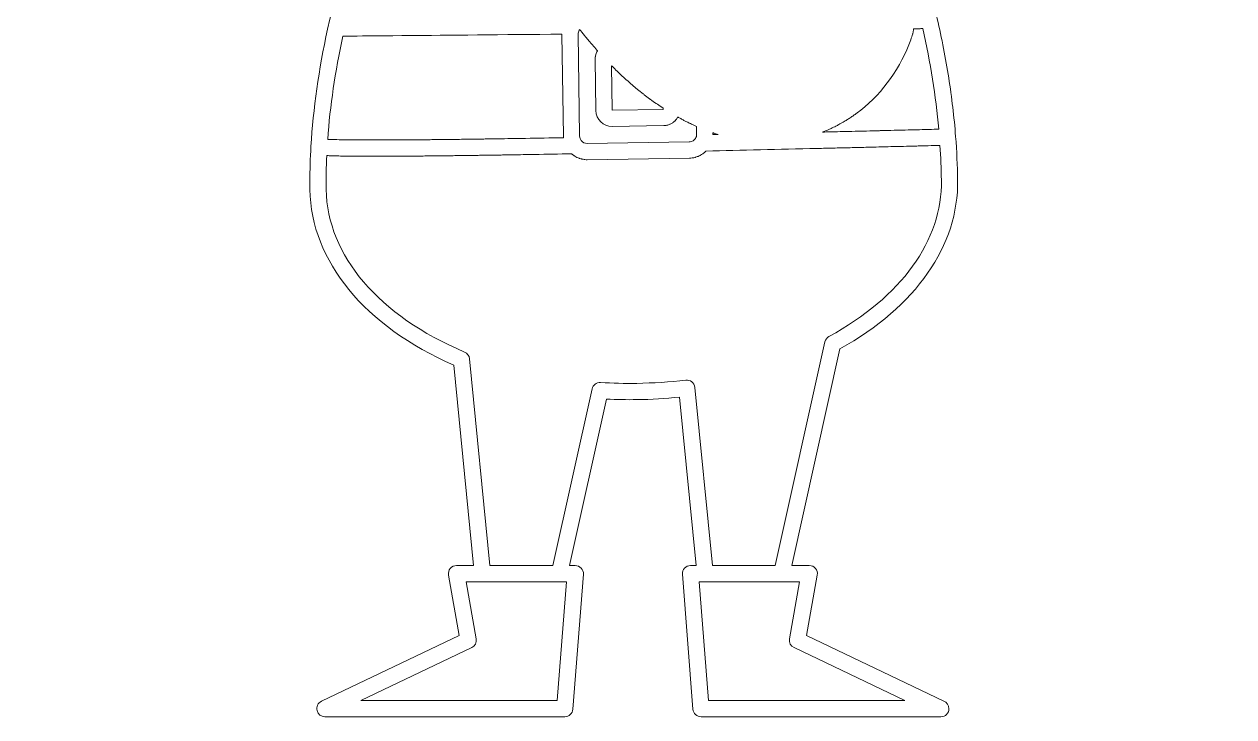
# Model space of a CAD drawing. Header units: inches. Extents: x 228 to 5960, y -2302 to -118.
# Drawn here: x 1448 to 2192, y -1082 to -657 of the extents above; entities that cross this region are included whole.
import ezdxf

# ---------------------------------------------------------------- set-up
doc = ezdxf.new("R2010")
doc.units = ezdxf.units.IN
doc.header["$MEASUREMENT"] = 0
doc.layers.add('Layer 1', color=7, linetype='Continuous')

# ---------------------------------------------------------------- blocks, each defined once
blk = doc.blocks.new('block 58')
at = {"layer": 'Layer 1', "lineweight": 0}
for points, knots in [([(2183.95, -411.9), (2178.61, -398.72), (2162.55, -398.03), (2149.06, -397.86), (2152.95, -392.4), (2155.85, -384.36), (2149.19, -375.03), (2147.32, -372.42), (2144.25, -370.98), (2140.54, -370.98), (2131.45, -370.98), (2119.15, -379.21), (2110.99, -387.36), (2101.7, -396.66), (2094.72, -407.44), (2091, -418.14), (2087.46, -418.08), (2083.84, -418.98), (2080.69, -420.8), (2076.14, -423.41), (2072.78, -427.68), (2071.48, -432.51), (2070.59, -435.78), (2070.69, -439.11), (2071.71, -442.16), (2050.75, -453.1), (2006.1, -473.42), (1963.89, -473.42), (1963.5, -473.42), (1963.12, -473.41), (1962.73, -473.41), (1974.76, -437.37), (1979.96, -399.4), (1978.63, -357.7), (1988.41, -353.34), (1994.96, -342.81), (1994.96, -330.71), (1994.96, -318.53), (1988.19, -307.99), (1978.54, -303.68), (1979.95, -299.9), (1979.96, -296.02), (1979.96, -294.23), (1979.96, -289.33), (1981.72, -284.87), (1983.42, -280.56), (1986.11, -273.73), (1989.16, -266), (1982.98, -258.57), (1982.04, -257.46), (1981.03, -256.36), (1979.95, -255.27), (1979.68, -202.25), (1966.11, -165.73), (1938.49, -143.67), (1916.18, -125.84), (1884.82, -117.54), (1839.79, -117.54), (1816.02, -117.54), (1738.6, -129.23), (1699.4, -166.88), (1667.97, -197.09), (1657.41, -233.32), (1649.71, -259.77), (1647.22, -268.33), (1645.03, -275.79), (1642.53, -281.96), (1627.86, -286.34), (1617.48, -300.06), (1617.48, -315.59), (1617.48, -334.92), (1633.22, -350.65), (1652.56, -350.65), (1663.71, -350.65), (1673.66, -345.41), (1680.09, -337.28), (1682.42, -348.49), (1690.58, -357.24), (1700.81, -359.33), (1701.98, -398.39), (1705.77, -435.72), (1712.08, -470.44), (1701.37, -474.36), (1689.29, -476.35), (1676.1, -476.35), (1633.88, -476.35), (1589.22, -456.02), (1568.27, -445.09), (1570.84, -437.36), (1567.25, -428.29), (1559.31, -423.72), (1556.26, -421.96), (1552.82, -421.03), (1549.38, -421.03), (1549.24, -421.03), (1549.11, -421.04), (1548.98, -421.04), (1545.25, -410.35), (1538.28, -399.58), (1529.01, -390.32), (1520.86, -382.15), (1508.55, -373.91), (1499.45, -373.91), (1495.75, -373.91), (1492.68, -375.34), (1490.81, -377.95), (1484.15, -387.29), (1487.05, -395.33), (1490.94, -400.78), (1477.43, -400.94), (1461.39, -401.66), (1456.05, -414.83), (1448.09, -434.43), (1461.54, -453.53), (1492.02, -465.92), (1499.89, -469.12), (1507.72, -470.74), (1515.29, -470.74), (1516.84, -470.74), (1518.37, -470.67), (1519.88, -470.53), (1521.58, -473.87), (1524.27, -476.73), (1527.69, -478.7), (1530.76, -480.46), (1534.2, -481.39), (1537.63, -481.39), (1539.18, -481.39), (1540.71, -481.2), (1542.17, -480.83), (1558.19, -504.57), (1598.09, -552.09), (1666.08, -562.59), (1652.8, -593.01), (1641.98, -626.46), (1634.67, -659.8), (1634.67, -659.8), (1634.67, -659.8), (1634.66, -659.8), (1629.23, -684.51), (1625.79, -708.72), (1624.43, -731.76), (1623.99, -739.13), (1623.77, -746.39), (1623.77, -753.4), (1623.77, -755.07), (1623.79, -756.72), (1623.81, -758.35), (1624.47, -802.28), (1657.48, -842.44), (1712.29, -866.24), (1712.29, -866.24), (1724.46, -989.46), (1724.46, -989.46), (1724.46, -989.46), (1713.95, -989.46), (1713.95, -989.46), (1712.47, -989.46), (1711.07, -990.11), (1710.12, -991.24), (1709.17, -992.38), (1708.77, -993.87), (1709.02, -995.32), (1709.02, -995.32), (1715.56, -1032.54), (1715.56, -1032.54), (1715.56, -1032.54), (1630.88, -1072.95), (1630.88, -1072.95), (1628.77, -1073.95), (1627.64, -1076.29), (1628.15, -1078.56), (1628.67, -1080.84), (1630.69, -1082.46), (1633.03, -1082.46), (1633.03, -1082.46), (1780.49, -1082.46), (1780.49, -1082.46), (1783.1, -1082.46), (1785.27, -1080.45), (1785.47, -1077.85), (1785.47, -1077.85), (1791.95, -994.85), (1791.95, -994.85), (1792.06, -993.46), (1791.59, -992.09), (1790.64, -991.06), (1789.69, -990.04), (1788.36, -989.46), (1786.97, -989.46), (1786.97, -989.46), (1783.39, -989.46), (1783.39, -989.46), (1783.39, -989.46), (1806.12, -887.16), (1806.12, -887.16), (1812.38, -887.46), (1818.66, -887.56), (1824.95, -887.46), (1833.69, -887.33), (1842.43, -886.82), (1851, -885.95), (1851, -885.95), (1861.22, -989.46), (1861.22, -989.46), (1861.22, -989.46), (1857.81, -989.46), (1857.81, -989.46), (1856.42, -989.46), (1855.08, -990.04), (1854.14, -991.06), (1853.19, -992.09), (1852.72, -993.46), (1852.82, -994.85), (1852.82, -994.85), (1859.3, -1077.85), (1859.3, -1077.85), (1859.51, -1080.45), (1861.68, -1082.46), (1864.29, -1082.46), (1864.29, -1082.46), (2011.74, -1082.46), (2011.74, -1082.46), (2011.75, -1082.46), (2011.75, -1082.46), (2011.76, -1082.46), (2014.52, -1082.46), (2016.76, -1080.22), (2016.76, -1077.46), (2016.76, -1075.36), (2015.46, -1073.56), (2013.62, -1072.82), (2013.62, -1072.82), (1929.21, -1032.54), (1929.21, -1032.54), (1929.21, -1032.54), (1935.75, -995.33), (1935.75, -995.33), (1936.01, -993.87), (1935.61, -992.38), (1934.66, -991.25), (1933.71, -990.11), (1932.31, -989.46), (1930.83, -989.46), (1930.83, -989.46), (1920.15, -989.46), (1920.15, -989.46), (1920.15, -989.46), (1949.74, -856.31), (1949.74, -856.31), (1996.37, -830.43), (2022.71, -792.65), (2022.1, -752.39), (2021.97, -743.68), (2021.55, -734.69), (2020.84, -725.67), (2019.92, -713.8), (2018.51, -701.79), (2016.62, -689.7), (2014.73, -677.62), (2012.36, -665.46), (2009.53, -653.32), (2009.49, -653.02), (2009.43, -652.73), (2009.33, -652.46), (2001.64, -619.67), (1990.94, -588.29), (1977.51, -559.06), (2043.38, -547.46), (2082.17, -501.11), (2097.83, -477.89), (2099.29, -478.26), (2100.82, -478.46), (2102.37, -478.46), (2105.81, -478.46), (2109.25, -477.52), (2112.3, -475.76), (2115.73, -473.8), (2118.43, -470.93), (2120.13, -467.58), (2121.64, -467.72), (2123.17, -467.79), (2124.72, -467.79), (2132.28, -467.79), (2140.11, -466.17), (2147.98, -462.98), (2178.47, -450.6), (2191.91, -431.51), (2183.95, -411.9)], [0, 0, 0, 0, 1, 1, 1, 2, 2, 2, 3, 3, 3, 4, 4, 4, 5, 5, 5, 6, 6, 6, 7, 7, 7, 8, 8, 8, 9, 9, 9, 10, 10, 10, 11, 11, 11, 12, 12, 12, 13, 13, 13, 14, 14, 14, 15, 15, 15, 16, 16, 16, 17, 17, 17, 18, 18, 18, 19, 19, 19, 20, 20, 20, 21, 21, 21, 22, 22, 22, 23, 23, 23, 24, 24, 24, 25, 25, 25, 26, 26, 26, 27, 27, 27, 28, 28, 28, 29, 29, 29, 30, 30, 30, 31, 31, 31, 32, 32, 32, 33, 33, 33, 34, 34, 34, 35, 35, 35, 36, 36, 36, 37, 37, 37, 38, 38, 38, 39, 39, 39, 40, 40, 40, 41, 41, 41, 42, 42, 42, 43, 43, 43, 44, 44, 44, 45, 45, 45, 46, 46, 46, 47, 47, 47, 48, 48, 48, 49, 49, 49, 50, 50, 50, 51, 51, 51, 52, 52, 52, 53, 53, 53, 54, 54, 54, 55, 55, 55, 56, 56, 56, 57, 57, 57, 58, 58, 58, 59, 59, 59, 60, 60, 60, 61, 61, 61, 62, 62, 62, 63, 63, 63, 64, 64, 64, 65, 65, 65, 66, 66, 66, 67, 67, 67, 68, 68, 68, 69, 69, 69, 70, 70, 70, 71, 71, 71, 72, 72, 72, 73, 73, 73, 74, 74, 74, 75, 75, 75, 76, 76, 76, 77, 77, 77, 78, 78, 78, 79, 79, 79, 80, 80, 80, 81, 81, 81, 82, 82, 82, 83, 83, 83, 84, 84, 84, 85, 85, 85, 86, 86, 86, 87, 87, 87, 88, 88, 88, 89, 89, 89, 90, 90, 90, 91, 91, 91, 92, 92, 92, 93, 93, 93, 94, 94, 94, 95, 95, 95, 96, 96, 96, 96]), ([(1799.68, -709.72), (1799.76, -715.11), (1804.2, -719.49), (1809.58, -719.49), (1809.58, -719.49), (1809.73, -719.49), (1809.73, -719.49), (1809.73, -719.49), (1841.35, -719.02), (1841.35, -719.02), (1841.69, -719.01), (1842.02, -718.99), (1842.35, -718.95), (1842.43, -718.94), (1842.5, -718.92), (1842.58, -718.91), (1842.83, -718.88), (1843.08, -718.84), (1843.33, -718.78), (1843.39, -718.77), (1843.45, -718.75), (1843.51, -718.73), (1843.77, -718.67), (1844.03, -718.6), (1844.28, -718.52), (1844.32, -718.51), (1844.35, -718.49), (1844.38, -718.48), (1844.66, -718.39), (1844.93, -718.29), (1845.19, -718.17), (1845.21, -718.16), (1845.22, -718.16), (1845.24, -718.15), (1845.51, -718.02), (1845.79, -717.89), (1846.05, -717.74), (1846.07, -717.73), (1846.08, -717.72), (1846.1, -717.71), (1846.36, -717.56), (1846.61, -717.4), (1846.86, -717.23), (1846.9, -717.2), (1846.94, -717.17), (1846.97, -717.14), (1847.19, -716.99), (1847.41, -716.82), (1847.61, -716.65), (1847.72, -716.56), (1847.82, -716.46), (1847.92, -716.36), (1848.05, -716.24), (1848.18, -716.13), (1848.3, -716.01), (1848.3, -716), (1848.3, -716), (1848.31, -716), (1848.6, -715.7), (1848.86, -715.38), (1849.11, -715.05), (1849.18, -714.95), (1849.25, -714.86), (1849.32, -714.76), (1849.52, -714.48), (1849.7, -714.18), (1849.87, -713.88), (1849.9, -713.83), (1849.93, -713.78), (1849.96, -713.73), (1850.15, -713.84), (1850.34, -713.94), (1850.53, -714.04), (1851.09, -714.35), (1851.65, -714.66), (1852.21, -714.96), (1852.58, -715.16), (1852.96, -715.36), (1853.33, -715.55), (1853.89, -715.85), (1854.45, -716.14), (1855.01, -716.42), (1855.38, -716.61), (1855.76, -716.8), (1856.14, -716.99), (1856.69, -717.27), (1857.25, -717.54), (1857.81, -717.8), (1858.18, -717.98), (1858.56, -718.17), (1858.94, -718.34), (1859.5, -718.61), (1860.06, -718.86), (1860.63, -719.11), (1860.93, -719.25), (1861.23, -719.39), (1861.53, -719.53), (1861.53, -719.53), (1861.6, -724.24), (1861.6, -724.24), (1861.61, -725.2), (1861.34, -726.13), (1860.81, -726.93), (1860.06, -728.06), (1858.85, -728.81), (1857.52, -729), (1857.33, -729.02), (1857.14, -729.04), (1856.94, -729.04), (1856.94, -729.04), (1794.36, -729.97), (1794.36, -729.97), (1792.92, -729.97), (1791.57, -729.32), (1790.67, -728.19), (1790.21, -727.61), (1789.67, -726.64), (1789.65, -725.32), (1789.65, -725.32), (1788.71, -662.86), (1788.71, -662.86), (1788.7, -661.95), (1788.94, -661.07), (1789.39, -660.32), (1789.48, -660.17), (1789.6, -660.05), (1789.7, -659.91), (1789.91, -660.18), (1790.12, -660.45), (1790.33, -660.72), (1791.33, -661.97), (1792.33, -663.22), (1793.34, -664.45), (1793.66, -664.84), (1793.97, -665.22), (1794.29, -665.6), (1795.02, -666.48), (1795.76, -667.36), (1796.49, -668.22), (1796.82, -668.61), (1797.15, -668.99), (1797.47, -669.37), (1798.42, -670.47), (1799.36, -671.55), (1800.31, -672.62), (1800.4, -672.72), (1800.49, -672.83), (1800.58, -672.93), (1800.58, -672.93), (1800.59, -672.94), (1800.59, -672.94), (1800.57, -672.98), (1800.56, -673.02), (1800.54, -673.05), (1800.35, -673.38), (1800.17, -673.73), (1800.02, -674.08), (1800.01, -674.11), (1800, -674.13), (1799.98, -674.15), (1799.83, -674.52), (1799.7, -674.9), (1799.59, -675.28), (1799.57, -675.36), (1799.55, -675.43), (1799.53, -675.5), (1799.43, -675.88), (1799.36, -676.27), (1799.3, -676.66), (1799.29, -676.73), (1799.29, -676.8), (1799.28, -676.87), (1799.23, -677.29), (1799.2, -677.7), (1799.21, -678.12), (1799.21, -678.12), (1799.68, -709.72), (1799.68, -709.72)], [0, 0, 0, 0, 1, 1, 1, 2, 2, 2, 3, 3, 3, 4, 4, 4, 5, 5, 5, 6, 6, 6, 7, 7, 7, 8, 8, 8, 9, 9, 9, 10, 10, 10, 11, 11, 11, 12, 12, 12, 13, 13, 13, 14, 14, 14, 15, 15, 15, 16, 16, 16, 17, 17, 17, 18, 18, 18, 19, 19, 19, 20, 20, 20, 21, 21, 21, 22, 22, 22, 23, 23, 23, 24, 24, 24, 25, 25, 25, 26, 26, 26, 27, 27, 27, 28, 28, 28, 29, 29, 29, 30, 30, 30, 31, 31, 31, 32, 32, 32, 33, 33, 33, 34, 34, 34, 35, 35, 35, 36, 36, 36, 37, 37, 37, 38, 38, 38, 39, 39, 39, 40, 40, 40, 41, 41, 41, 42, 42, 42, 43, 43, 43, 44, 44, 44, 45, 45, 45, 46, 46, 46, 47, 47, 47, 48, 48, 48, 49, 49, 49, 50, 50, 50, 51, 51, 51, 52, 52, 52, 53, 53, 53, 54, 54, 54, 55, 55, 55, 56, 56, 56, 57, 57, 57, 58, 58, 58, 59, 59, 59, 59]), ([(1999.06, -659.41), (1999.31, -659.4), (1999.55, -659.39), (1999.79, -659.37), (1999.99, -659.36), (2000.19, -659.35), (2000.38, -659.34), (2000.46, -659.34), (2000.56, -659.34), (2000.65, -659.33), (2005.32, -680.09), (2008.61, -700.86), (2010.43, -721.2), (2010.04, -721.21), (2009.65, -721.22), (2009.25, -721.23), (2007.12, -721.28), (2004.98, -721.34), (2002.84, -721.39), (2002.01, -721.42), (2001.18, -721.44), (2000.35, -721.46), (1998.04, -721.52), (1995.73, -721.58), (1993.41, -721.63), (1992.84, -721.65), (1992.26, -721.66), (1991.69, -721.68), (1989.18, -721.74), (1986.66, -721.81), (1984.14, -721.87), (1983.76, -721.88), (1983.39, -721.89), (1983.01, -721.9), (1980.37, -721.96), (1977.71, -722.03), (1975.06, -722.1), (1974.71, -722.11), (1974.37, -722.11), (1974.02, -722.12), (1971.36, -722.19), (1968.7, -722.26), (1966.04, -722.32), (1965.64, -722.33), (1965.25, -722.34), (1964.86, -722.35), (1962.27, -722.41), (1959.67, -722.48), (1957.08, -722.54), (1956.26, -722.56), (1955.44, -722.58), (1954.63, -722.6), (1952.46, -722.65), (1950.29, -722.71), (1948.13, -722.76), (1945.09, -722.83), (1942.04, -722.91), (1939.01, -722.98), (1939.08, -722.95), (1939.15, -722.92), (1939.23, -722.89), (1939.61, -722.74), (1939.99, -722.58), (1940.37, -722.42), (1941.1, -722.13), (1941.83, -721.83), (1942.55, -721.51), (1942.99, -721.32), (1943.42, -721.12), (1943.86, -720.92), (1944.52, -720.62), (1945.17, -720.31), (1945.82, -720), (1946.27, -719.78), (1946.73, -719.55), (1947.18, -719.32), (1947.8, -719), (1948.42, -718.68), (1949.03, -718.35), (1949.49, -718.1), (1949.94, -717.86), (1950.4, -717.6), (1951, -717.26), (1951.61, -716.91), (1952.21, -716.56), (1952.65, -716.3), (1953.09, -716.04), (1953.53, -715.77), (1954.14, -715.39), (1954.75, -715), (1955.36, -714.61), (1955.77, -714.34), (1956.18, -714.08), (1956.59, -713.8), (1957.25, -713.36), (1957.9, -712.9), (1958.55, -712.44), (1958.89, -712.2), (1959.24, -711.96), (1959.57, -711.72), (1960.56, -711), (1961.53, -710.27), (1962.49, -709.51), (1976.41, -698.47), (1987.24, -683.18), (1993.25, -666.18), (1993.65, -665.04), (1994.03, -663.9), (1994.38, -662.75), (1994.43, -662.61), (1994.48, -662.43), (1994.55, -662.21), (1994.61, -661.99), (1994.67, -661.75), (1994.73, -661.49), (1994.73, -661.49), (1994.73, -661.46), (1994.73, -661.46), (1994.79, -661.19), (1994.84, -660.91), (1994.88, -660.61), (1994.89, -660.59), (1994.89, -660.57), (1994.89, -660.55), (1994.93, -660.25), (1994.96, -659.94), (1994.97, -659.61), (1994.97, -659.61), (1994.97, -659.58), (1994.97, -659.58), (1995.08, -659.58), (1995.17, -659.57), (1995.28, -659.57), (1995.51, -659.56), (1995.73, -659.55), (1995.96, -659.54), (1996.29, -659.53), (1996.62, -659.51), (1996.93, -659.5), (1997.15, -659.49), (1997.37, -659.48), (1997.58, -659.47), (1997.87, -659.46), (1998.15, -659.45), (1998.43, -659.44), (1998.64, -659.43), (1998.85, -659.42), (1999.06, -659.41)], [0, 0, 0, 0, 1, 1, 1, 2, 2, 2, 3, 3, 3, 4, 4, 4, 5, 5, 5, 6, 6, 6, 7, 7, 7, 8, 8, 8, 9, 9, 9, 10, 10, 10, 11, 11, 11, 12, 12, 12, 13, 13, 13, 14, 14, 14, 15, 15, 15, 16, 16, 16, 17, 17, 17, 18, 18, 18, 19, 19, 19, 20, 20, 20, 21, 21, 21, 22, 22, 22, 23, 23, 23, 24, 24, 24, 25, 25, 25, 26, 26, 26, 27, 27, 27, 28, 28, 28, 29, 29, 29, 30, 30, 30, 31, 31, 31, 32, 32, 32, 33, 33, 33, 34, 34, 34, 35, 35, 35, 36, 36, 36, 37, 37, 37, 38, 38, 38, 39, 39, 39, 40, 40, 40, 41, 41, 41, 42, 42, 42, 43, 43, 43, 44, 44, 44, 45, 45, 45, 46, 46, 46, 47, 47, 47, 48, 48, 48, 49, 49, 49, 49]), ([(1643.97, -664.09), (1643.97, -664.08), (1643.98, -664.08), (1643.98, -664.08), (1644.12, -664.04), (1644.25, -664.02), (1644.38, -664.02), (1645, -664.01), (1646.05, -664), (1647.47, -663.98), (1653.06, -663.92), (1664.59, -663.82), (1680.4, -663.68), (1681.48, -663.67), (1682.58, -663.66), (1683.7, -663.65), (1708.38, -663.43), (1742.2, -663.14), (1778.71, -662.77), (1778.71, -662.77), (1778.71, -662.98), (1778.71, -662.98), (1778.71, -662.98), (1779.65, -725.47), (1779.65, -725.47), (1779.65, -725.79), (1779.67, -726.1), (1779.69, -726.42), (1771.61, -726.57), (1763.83, -726.71), (1756.37, -726.83), (1756.37, -726.83), (1756.27, -726.83), (1756.27, -726.83), (1750.44, -726.93), (1744.81, -727.02), (1739.36, -727.11), (1739.36, -727.11), (1739.04, -727.11), (1739.04, -727.11), (1737.91, -727.13), (1736.79, -727.15), (1735.68, -727.16), (1735.42, -727.17), (1735.15, -727.17), (1734.89, -727.17), (1734.03, -727.19), (1733.18, -727.2), (1732.33, -727.21), (1731.78, -727.22), (1731.22, -727.23), (1730.67, -727.24), (1730.02, -727.25), (1729.38, -727.26), (1728.73, -727.26), (1728.01, -727.28), (1727.28, -727.29), (1726.56, -727.3), (1725.96, -727.3), (1725.38, -727.31), (1724.79, -727.32), (1724.04, -727.33), (1723.28, -727.34), (1722.53, -727.35), (1721.99, -727.36), (1721.46, -727.37), (1720.93, -727.37), (1720.16, -727.38), (1719.38, -727.39), (1718.62, -727.4), (1718.05, -727.41), (1717.5, -727.42), (1716.94, -727.43), (1716.22, -727.44), (1715.51, -727.45), (1714.8, -727.45), (1714.27, -727.46), (1713.76, -727.47), (1713.24, -727.47), (1712.47, -727.48), (1711.69, -727.49), (1710.93, -727.5), (1710.49, -727.51), (1710.04, -727.51), (1709.6, -727.52), (1708.84, -727.53), (1708.08, -727.54), (1707.33, -727.55), (1706.82, -727.55), (1706.33, -727.56), (1705.83, -727.56), (1705.1, -727.57), (1704.38, -727.58), (1703.66, -727.59), (1703.24, -727.59), (1702.83, -727.6), (1702.42, -727.6), (1701.65, -727.61), (1700.89, -727.62), (1700.13, -727.63), (1699.69, -727.63), (1699.24, -727.64), (1698.8, -727.64), (1698.14, -727.65), (1697.48, -727.65), (1696.84, -727.66), (1696.33, -727.66), (1695.83, -727.67), (1695.33, -727.67), (1694.72, -727.68), (1694.12, -727.69), (1693.51, -727.69), (1693, -727.7), (1692.49, -727.7), (1691.99, -727.71), (1691.42, -727.71), (1690.87, -727.72), (1690.31, -727.72), (1689.78, -727.73), (1689.26, -727.73), (1688.74, -727.73), (1688.18, -727.74), (1687.62, -727.74), (1687.07, -727.75), (1686.59, -727.75), (1686.11, -727.76), (1685.64, -727.76), (1685.07, -727.76), (1684.51, -727.77), (1683.95, -727.77), (1683.5, -727.77), (1683.05, -727.78), (1682.61, -727.78), (1681.99, -727.78), (1681.39, -727.79), (1680.78, -727.79), (1680.41, -727.8), (1680.03, -727.8), (1679.66, -727.8), (1679.04, -727.8), (1678.42, -727.81), (1677.81, -727.81), (1677.46, -727.81), (1677.11, -727.81), (1676.76, -727.82), (1676.76, -727.82), (1674.96, -727.82), (1674.96, -727.82), (1674.61, -727.83), (1674.27, -727.83), (1673.93, -727.83), (1673.36, -727.83), (1672.8, -727.83), (1672.24, -727.84), (1672.24, -727.84), (1669.65, -727.84), (1669.65, -727.84), (1669.27, -727.85), (1668.88, -727.85), (1668.5, -727.85), (1668.5, -727.85), (1658.44, -727.85), (1658.44, -727.85), (1658.23, -727.85), (1658.01, -727.85), (1657.79, -727.84), (1656.22, -727.84), (1654.73, -727.83), (1653.32, -727.82), (1653.32, -727.82), (1652.93, -727.82), (1652.93, -727.82), (1652.32, -727.82), (1651.73, -727.81), (1651.16, -727.81), (1651.05, -727.81), (1650.94, -727.8), (1650.83, -727.8), (1649.46, -727.79), (1648.17, -727.78), (1646.97, -727.76), (1646.97, -727.76), (1646.87, -727.76), (1646.87, -727.76), (1646.28, -727.75), (1645.71, -727.74), (1645.15, -727.74), (1645.15, -727.74), (1645.1, -727.74), (1645.1, -727.74), (1640.44, -727.66), (1637.1, -727.56), (1634.73, -727.45), (1636.19, -707.08), (1639.29, -685.8), (1643.97, -664.09)], [0, 0, 0, 0, 1, 1, 1, 2, 2, 2, 3, 3, 3, 4, 4, 4, 5, 5, 5, 6, 6, 6, 7, 7, 7, 8, 8, 8, 9, 9, 9, 10, 10, 10, 11, 11, 11, 12, 12, 12, 13, 13, 13, 14, 14, 14, 15, 15, 15, 16, 16, 16, 17, 17, 17, 18, 18, 18, 19, 19, 19, 20, 20, 20, 21, 21, 21, 22, 22, 22, 23, 23, 23, 24, 24, 24, 25, 25, 25, 26, 26, 26, 27, 27, 27, 28, 28, 28, 29, 29, 29, 30, 30, 30, 31, 31, 31, 32, 32, 32, 33, 33, 33, 34, 34, 34, 35, 35, 35, 36, 36, 36, 37, 37, 37, 38, 38, 38, 39, 39, 39, 40, 40, 40, 41, 41, 41, 42, 42, 42, 43, 43, 43, 44, 44, 44, 45, 45, 45, 46, 46, 46, 47, 47, 47, 48, 48, 48, 49, 49, 49, 50, 50, 50, 51, 51, 51, 52, 52, 52, 53, 53, 53, 54, 54, 54, 55, 55, 55, 56, 56, 56, 57, 57, 57, 58, 58, 58, 59, 59, 59, 60, 60, 60, 61, 61, 61, 62, 62, 62, 63, 63, 63, 64, 64, 64, 65, 65, 65, 65]), ([(1809.27, -682.16), (1809.27, -682.16), (1809.63, -682.52), (1809.63, -682.52), (1810.68, -683.57), (1811.73, -684.61), (1812.79, -685.63), (1812.96, -685.78), (1813.12, -685.95), (1813.28, -686.1), (1814.42, -687.19), (1815.56, -688.25), (1816.7, -689.3), (1816.95, -689.53), (1817.19, -689.75), (1817.44, -689.98), (1818.6, -691.03), (1819.76, -692.07), (1820.93, -693.09), (1821, -693.14), (1821.06, -693.2), (1821.13, -693.25), (1822.25, -694.23), (1823.37, -695.18), (1824.5, -696.11), (1824.75, -696.32), (1824.99, -696.52), (1825.24, -696.72), (1826.39, -697.67), (1827.54, -698.59), (1828.7, -699.5), (1828.93, -699.67), (1829.15, -699.84), (1829.38, -700.02), (1830.46, -700.86), (1831.54, -701.68), (1832.63, -702.48), (1832.78, -702.6), (1832.93, -702.71), (1833.09, -702.82), (1834.26, -703.69), (1835.44, -704.53), (1836.62, -705.35), (1836.89, -705.54), (1837.16, -705.72), (1837.43, -705.91), (1838.61, -706.72), (1839.8, -707.52), (1840.99, -708.3), (1841.02, -708.32), (1841.06, -708.34), (1841.09, -708.37), (1841.09, -708.37), (1841.1, -709.02), (1841.1, -709.02), (1841.1, -709.02), (1809.68, -709.49), (1809.68, -709.49), (1809.68, -709.49), (1809.27, -682.16), (1809.27, -682.16)], [0, 0, 0, 0, 1, 1, 1, 2, 2, 2, 3, 3, 3, 4, 4, 4, 5, 5, 5, 6, 6, 6, 7, 7, 7, 8, 8, 8, 9, 9, 9, 10, 10, 10, 11, 11, 11, 12, 12, 12, 13, 13, 13, 14, 14, 14, 15, 15, 15, 16, 16, 16, 17, 17, 17, 18, 18, 18, 19, 19, 19, 20, 20, 20, 20]), ([(1871.59, -723.44), (1871.61, -723.45), (1871.63, -723.45), (1871.64, -723.46), (1871.82, -723.52), (1871.99, -723.57), (1872.17, -723.63), (1873.05, -723.92), (1873.93, -724.2), (1874.81, -724.47), (1873.73, -724.49), (1872.67, -724.52), (1871.6, -724.54), (1871.6, -724.54), (1871.6, -724.09), (1871.6, -724.09), (1871.6, -724.09), (1871.59, -723.44), (1871.59, -723.44)], [0, 0, 0, 0, 1, 1, 1, 2, 2, 2, 3, 3, 3, 4, 4, 4, 5, 5, 5, 6, 6, 6, 6]), ([(2012.1, -752.54), (2012.66, -789.52), (1987.46, -824.54), (1942.97, -848.61), (1941.69, -849.3), (1940.78, -850.51), (1940.47, -851.92), (1940.47, -851.92), (1909.91, -989.46), (1909.91, -989.46), (1909.91, -989.46), (1871.27, -989.46), (1871.27, -989.46), (1871.27, -989.46), (1860.45, -879.93), (1860.45, -879.93), (1860.32, -878.59), (1859.66, -877.36), (1858.61, -876.52), (1857.56, -875.68), (1856.22, -875.3), (1854.89, -875.46), (1845.05, -876.63), (1834.92, -877.3), (1824.79, -877.46), (1817.32, -877.58), (1809.85, -877.4), (1802.47, -876.95), (1800, -876.79), (1797.81, -878.45), (1797.28, -880.86), (1797.28, -880.86), (1773.15, -989.46), (1773.15, -989.46), (1773.15, -989.46), (1734.51, -989.46), (1734.51, -989.46), (1734.51, -989.46), (1721.95, -862.31), (1721.95, -862.31), (1721.77, -860.48), (1720.6, -858.9), (1718.91, -858.19), (1666.23, -836.14), (1634.41, -798.76), (1633.81, -758.2), (1633.71, -751.51), (1633.82, -744.54), (1634.14, -737.43), (1634.25, -737.44), (1634.36, -737.44), (1634.47, -737.45), (1634.64, -737.45), (1634.81, -737.46), (1634.99, -737.47), (1635.36, -737.49), (1635.75, -737.5), (1636.16, -737.52), (1636.28, -737.52), (1636.39, -737.53), (1636.51, -737.53), (1637.03, -737.55), (1637.58, -737.57), (1638.15, -737.58), (1638.32, -737.59), (1638.5, -737.59), (1638.67, -737.6), (1639.12, -737.61), (1639.59, -737.62), (1640.06, -737.64), (1640.24, -737.64), (1640.41, -737.64), (1640.59, -737.65), (1641.23, -737.66), (1641.88, -737.68), (1642.56, -737.69), (1642.7, -737.69), (1642.84, -737.7), (1642.98, -737.7), (1643.56, -737.71), (1644.15, -737.72), (1644.75, -737.73), (1644.97, -737.73), (1645.18, -737.74), (1645.4, -737.74), (1646.09, -737.75), (1646.79, -737.76), (1647.52, -737.77), (1647.52, -737.77), (1647.74, -737.77), (1647.74, -737.77), (1648.54, -737.78), (1649.37, -737.79), (1650.22, -737.8), (1650.22, -737.8), (1650.93, -737.8), (1650.93, -737.8), (1651.6, -737.81), (1652.29, -737.82), (1652.99, -737.82), (1653.23, -737.82), (1653.46, -737.82), (1653.69, -737.83), (1654.6, -737.83), (1655.52, -737.84), (1656.47, -737.84), (1656.47, -737.84), (1657.06, -737.84), (1657.06, -737.84), (1657.86, -737.84), (1658.66, -737.85), (1659.49, -737.85), (1659.49, -737.85), (1669.13, -737.85), (1669.13, -737.85), (1669.85, -737.84), (1670.57, -737.84), (1671.31, -737.84), (1671.31, -737.84), (1672.22, -737.84), (1672.22, -737.84), (1672.85, -737.83), (1673.47, -737.83), (1674.11, -737.83), (1674.11, -737.83), (1674.8, -737.83), (1674.8, -737.83), (1675.52, -737.82), (1676.24, -737.82), (1676.98, -737.82), (1677.24, -737.81), (1677.52, -737.81), (1677.79, -737.81), (1678.49, -737.81), (1679.19, -737.8), (1679.91, -737.8), (1680.23, -737.8), (1680.56, -737.79), (1680.88, -737.79), (1681.57, -737.79), (1682.27, -737.78), (1682.98, -737.78), (1683.29, -737.78), (1683.62, -737.77), (1683.94, -737.77), (1684.63, -737.77), (1685.32, -737.76), (1686.02, -737.76), (1686.56, -737.75), (1687.11, -737.75), (1687.65, -737.74), (1688.17, -737.74), (1688.68, -737.74), (1689.2, -737.73), (1689.84, -737.73), (1690.49, -737.72), (1691.14, -737.71), (1691.58, -737.71), (1692, -737.71), (1692.44, -737.7), (1693.11, -737.7), (1693.78, -737.69), (1694.46, -737.68), (1694.91, -737.68), (1695.37, -737.67), (1695.83, -737.67), (1696.4, -737.66), (1696.98, -737.66), (1697.56, -737.65), (1698.17, -737.65), (1698.77, -737.64), (1699.38, -737.63), (1699.86, -737.63), (1700.35, -737.62), (1700.83, -737.62), (1701.52, -737.61), (1702.2, -737.6), (1702.89, -737.6), (1703.4, -737.59), (1703.91, -737.59), (1704.43, -737.58), (1705.13, -737.57), (1705.84, -737.56), (1706.55, -737.56), (1707.03, -737.55), (1707.52, -737.54), (1708, -737.54), (1708.75, -737.53), (1709.5, -737.52), (1710.26, -737.51), (1710.78, -737.51), (1711.31, -737.5), (1711.84, -737.49), (1712.57, -737.48), (1713.29, -737.47), (1714.02, -737.47), (1714.55, -737.46), (1715.09, -737.45), (1715.63, -737.44), (1716.4, -737.43), (1717.17, -737.42), (1717.95, -737.41), (1718.5, -737.41), (1719.05, -737.4), (1719.6, -737.39), (1720.33, -737.38), (1721.06, -737.37), (1721.79, -737.36), (1722.42, -737.35), (1723.05, -737.35), (1723.68, -737.34), (1724.45, -737.33), (1725.21, -737.32), (1725.98, -737.31), (1726.43, -737.3), (1726.88, -737.29), (1727.33, -737.29), (1728.28, -737.27), (1729.24, -737.26), (1730.21, -737.24), (1730.61, -737.24), (1731.02, -737.23), (1731.43, -737.23), (1732.38, -737.21), (1733.34, -737.2), (1734.31, -737.18), (1734.8, -737.18), (1735.29, -737.17), (1735.78, -737.16), (1736.79, -737.15), (1737.8, -737.13), (1738.81, -737.12), (1739.1, -737.11), (1739.4, -737.11), (1739.69, -737.1), (1740.83, -737.08), (1741.97, -737.07), (1743.13, -737.05), (1743.51, -737.04), (1743.9, -737.04), (1744.29, -737.03), (1745.44, -737.01), (1746.59, -736.99), (1747.76, -736.97), (1747.76, -736.97), (1748.34, -736.97), (1748.34, -736.97), (1752.73, -736.89), (1757.23, -736.82), (1761.85, -736.74), (1761.85, -736.74), (1762.08, -736.74), (1762.08, -736.74), (1769.33, -736.61), (1776.85, -736.48), (1784.67, -736.33), (1784.77, -736.42), (1784.89, -736.5), (1784.99, -736.59), (1785.12, -736.7), (1785.26, -736.81), (1785.39, -736.91), (1785.68, -737.13), (1785.97, -737.34), (1786.27, -737.53), (1786.39, -737.62), (1786.52, -737.7), (1786.64, -737.78), (1787.07, -738.05), (1787.51, -738.29), (1787.96, -738.51), (1787.96, -738.51), (1787.97, -738.52), (1787.97, -738.52), (1788.42, -738.73), (1788.88, -738.92), (1789.34, -739.09), (1789.49, -739.14), (1789.64, -739.18), (1789.78, -739.23), (1790.12, -739.34), (1790.46, -739.44), (1790.8, -739.52), (1790.97, -739.57), (1791.14, -739.61), (1791.31, -739.64), (1791.66, -739.71), (1792, -739.77), (1792.36, -739.82), (1792.51, -739.84), (1792.67, -739.87), (1792.83, -739.88), (1793.33, -739.94), (1793.84, -739.97), (1794.36, -739.97), (1794.36, -739.97), (1857.11, -739.04), (1857.11, -739.04), (1857.67, -739.03), (1858.22, -738.98), (1858.76, -738.91), (1858.93, -738.89), (1859.1, -738.85), (1859.27, -738.82), (1859.65, -738.76), (1860.02, -738.69), (1860.39, -738.6), (1860.58, -738.55), (1860.76, -738.5), (1860.94, -738.45), (1861.3, -738.34), (1861.66, -738.22), (1862.01, -738.09), (1862.17, -738.03), (1862.34, -737.98), (1862.5, -737.91), (1862.95, -737.72), (1863.39, -737.52), (1863.82, -737.29), (1863.87, -737.26), (1863.92, -737.24), (1863.96, -737.22), (1864.43, -736.96), (1864.89, -736.67), (1865.32, -736.36), (1865.46, -736.26), (1865.6, -736.16), (1865.73, -736.05), (1866.03, -735.83), (1866.32, -735.6), (1866.6, -735.35), (1866.75, -735.22), (1866.89, -735.09), (1867.04, -734.95), (1867.15, -734.84), (1867.27, -734.75), (1867.37, -734.64), (1889.05, -734.16), (1912.11, -733.63), (1935.6, -733.06), (1936.55, -733.04), (1937.49, -733.02), (1938.44, -733), (1940.09, -732.96), (1941.74, -732.92), (1943.4, -732.88), (1944.92, -732.84), (1946.44, -732.8), (1947.96, -732.77), (1949.5, -732.73), (1951.04, -732.69), (1952.58, -732.65), (1954.14, -732.62), (1955.69, -732.58), (1957.25, -732.54), (1958.74, -732.5), (1960.24, -732.47), (1961.73, -732.43), (1963.51, -732.39), (1965.29, -732.34), (1967.07, -732.3), (1968.16, -732.27), (1969.26, -732.24), (1970.35, -732.22), (1972.53, -732.16), (1974.71, -732.11), (1976.88, -732.05), (1977.68, -732.03), (1978.47, -732.01), (1979.27, -731.99), (1981.65, -731.93), (1984.04, -731.88), (1986.41, -731.81), (1987.19, -731.8), (1987.97, -731.78), (1988.74, -731.76), (1991.26, -731.69), (1993.78, -731.63), (1996.29, -731.56), (1996.78, -731.55), (1997.28, -731.54), (1997.77, -731.53), (2000.49, -731.46), (2003.2, -731.39), (2005.91, -731.32), (2006.29, -731.31), (2006.67, -731.3), (2007.06, -731.29), (2008.44, -731.25), (2009.83, -731.22), (2011.22, -731.18), (2011.7, -738.4), (2012, -745.56), (2012.1, -752.54)], [0, 0, 0, 0, 1, 1, 1, 2, 2, 2, 3, 3, 3, 4, 4, 4, 5, 5, 5, 6, 6, 6, 7, 7, 7, 8, 8, 8, 9, 9, 9, 10, 10, 10, 11, 11, 11, 12, 12, 12, 13, 13, 13, 14, 14, 14, 15, 15, 15, 16, 16, 16, 17, 17, 17, 18, 18, 18, 19, 19, 19, 20, 20, 20, 21, 21, 21, 22, 22, 22, 23, 23, 23, 24, 24, 24, 25, 25, 25, 26, 26, 26, 27, 27, 27, 28, 28, 28, 29, 29, 29, 30, 30, 30, 31, 31, 31, 32, 32, 32, 33, 33, 33, 34, 34, 34, 35, 35, 35, 36, 36, 36, 37, 37, 37, 38, 38, 38, 39, 39, 39, 40, 40, 40, 41, 41, 41, 42, 42, 42, 43, 43, 43, 44, 44, 44, 45, 45, 45, 46, 46, 46, 47, 47, 47, 48, 48, 48, 49, 49, 49, 50, 50, 50, 51, 51, 51, 52, 52, 52, 53, 53, 53, 54, 54, 54, 55, 55, 55, 56, 56, 56, 57, 57, 57, 58, 58, 58, 59, 59, 59, 60, 60, 60, 61, 61, 61, 62, 62, 62, 63, 63, 63, 64, 64, 64, 65, 65, 65, 66, 66, 66, 67, 67, 67, 68, 68, 68, 69, 69, 69, 70, 70, 70, 71, 71, 71, 72, 72, 72, 73, 73, 73, 74, 74, 74, 75, 75, 75, 76, 76, 76, 77, 77, 77, 78, 78, 78, 79, 79, 79, 80, 80, 80, 81, 81, 81, 82, 82, 82, 83, 83, 83, 84, 84, 84, 85, 85, 85, 86, 86, 86, 87, 87, 87, 88, 88, 88, 89, 89, 89, 90, 90, 90, 91, 91, 91, 92, 92, 92, 93, 93, 93, 94, 94, 94, 95, 95, 95, 96, 96, 96, 97, 97, 97, 98, 98, 98, 99, 99, 99, 100, 100, 100, 101, 101, 101, 102, 102, 102, 103, 103, 103, 104, 104, 104, 105, 105, 105, 106, 106, 106, 107, 107, 107, 108, 108, 108, 109, 109, 109, 110, 110, 110, 111, 111, 111, 112, 112, 112, 113, 113, 113, 114, 114, 114, 115, 115, 115, 116, 116, 116, 117, 117, 117, 118, 118, 118, 119, 119, 119, 120, 120, 120, 121, 121, 121, 122, 122, 122, 123, 123, 123, 124, 124, 124, 125, 125, 125, 126, 126, 126, 127, 127, 127, 128, 128, 128, 129, 129, 129, 130, 130, 130, 131, 131, 131, 131]), ([(1775.86, -1072.46), (1775.86, -1072.46), (1655.12, -1072.46), (1655.12, -1072.46), (1655.12, -1072.46), (1723.29, -1039.93), (1723.29, -1039.93), (1725.32, -1038.97), (1726.45, -1036.77), (1726.06, -1034.56), (1726.06, -1034.56), (1719.9, -999.46), (1719.9, -999.46), (1719.9, -999.46), (1781.56, -999.46), (1781.56, -999.46), (1781.56, -999.46), (1775.86, -1072.46), (1775.86, -1072.46)], [0, 0, 0, 0, 1, 1, 1, 2, 2, 2, 3, 3, 3, 4, 4, 4, 5, 5, 5, 6, 6, 6, 6]), ([(1924.87, -999.46), (1924.87, -999.46), (1918.7, -1034.55), (1918.7, -1034.55), (1918.32, -1036.77), (1919.45, -1038.97), (1921.48, -1039.93), (1921.48, -1039.93), (1989.65, -1072.46), (1989.65, -1072.46), (1989.65, -1072.46), (1868.91, -1072.46), (1868.91, -1072.46), (1868.91, -1072.46), (1863.21, -999.46), (1863.21, -999.46), (1863.21, -999.46), (1924.87, -999.46), (1924.87, -999.46)], [0, 0, 0, 0, 1, 1, 1, 2, 2, 2, 3, 3, 3, 4, 4, 4, 5, 5, 5, 6, 6, 6, 6])]:
    blk.add_open_spline(points, degree=3, knots=knots, dxfattribs=at)

msp = doc.modelspace()

# ---------------------------------------------------------------- block references
at = {"layer": 'Layer 1'}
msp.add_blockref('block 58', (0, 0), dxfattribs=at)

doc.saveas('drawing.dxf')
